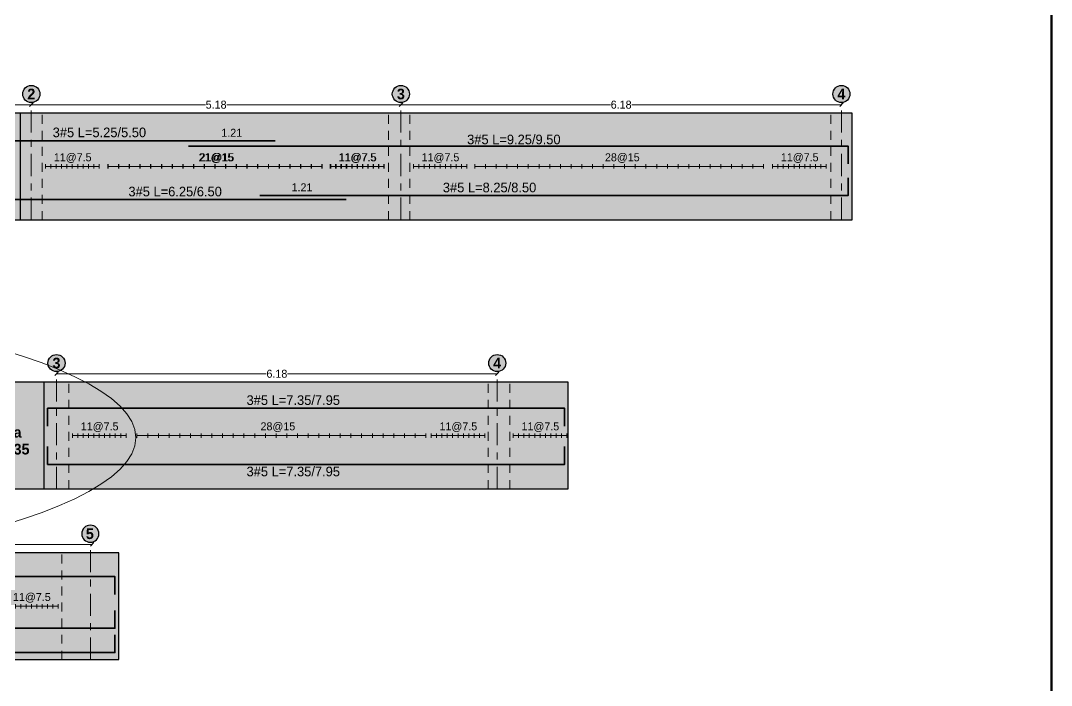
# Model space of a CAD drawing. Header units: metres. Extents: x 187 to 346, y 195 to 238.
# Drawn here: x 331.24 to 345.69, y 212.26 to 221.59 of the extents above; entities that cross this region are included whole.
import ezdxf
from ezdxf.enums import TextEntityAlignment as Align

# ---------------------------------------------------------------- set-up
doc = ezdxf.new("R2010")
doc.units = ezdxf.units.M
doc.linetypes.add('CENTER', pattern=[2, 1.25, -0.25, 0.25, -0.25])
doc.linetypes.add('HIDDEN', pattern=[0.375, 0.25, -0.125])
for name, color, linetype, lineweight, true_color in [('Achu-Sombra 3', 9, 'Continuous', 13, 0xc9c9c9), ('Achu-Sombra 4', 254, 'Continuous', 13, 0xe0e0e0), ('Achu-Sombra 5', 254, 'Continuous', 13, 0xe8e8e8)]:
    doc.layers.add(name, color=color, linetype=linetype, lineweight=lineweight, true_color=true_color)
for name, color, linetype, lineweight in [('¡Despiece-Cotas', 13, 'Continuous', 25), ('¡Despiece-Ejes-Linea', 30, 'CENTER', 9), ('¡Despiece-Estribos', 1, 'Continuous', 13), ('¡Despiece-Nudos', 7, 'HIDDEN', 9), ('¡Despiece-Refuerzo 1', 144, 'Continuous', 35), ('¡Despiece-T-refuerzo', 8, 'Continuous', 25), ('¡Despiece-Título', 7, 'Continuous', 25), ('¡Despiece-Vigas', 8, 'Continuous', 25), ('¡Ejes-Etiqueta', 1, 'Continuous', 30), ('¡Ejes-Linea', 8, 'CENTER', 9), ('¡Ejes-Texto', 7, 'Continuous', 25), ('¡Margen', 152, 'Continuous', 80)]:
    doc.layers.add(name, color=color, linetype=linetype, lineweight=lineweight)
doc.layers.add('¡¡NOTAS QUE NO SE IMPRIMEN', color=5, linetype='Continuous', lineweight=0, plot=False)
doc.styles.add('Century Gothic', font='GOTHIC.TTF')
doc.styles.add('Century Gothic Gordas', font='GOTHICB.TTF')
doc.styles.add('Cotas', font='GOTHIC.TTF')
doc.dimstyles.new('NINGUNA', dxfattribs={"dimtxt": 0.1125, "dimasz": 0.065, "dimexe": 0.025, "dimexo": 0.075, "dimgap": 0.005, "dimtad": 0, "dimtoh": 1, "dimzin": 4, "dimdsep": 46, "dimtxsty": 'Cotas', "dimblk": 'OBLIQUE', "dimcen": 0, "dimse1": 1, "dimse2": 1, "dimclrd": 256, "dimclre": 256, "dimclrt": 256, "dimadec": 1, "dimazin": 0, "dimtfac": 1.333333, "dimtix": 1, "dimtofl": 0, "dimtmove": 2, "dimatfit": 0, "dimfxl": 1, "dimtolj": 1, "dimtzin": 0, "dimlwd": 9, "dimlwe": 9, "dimarcsym": 0})

# ---------------------------------------------------------------- blocks, each defined once
blk = doc.blocks.new('*U35')
blk.add_solid([(0, 0), (1.3875, 0), (0, -2.25), (1.3875, -2.25)])
blk = doc.blocks.new('*U33')
blk.add_solid([(0, 0), (7.285, 0), (0, -2.25), (7.285, -2.25)])
blk = doc.blocks.new('*U34')
blk.add_solid([(0, 0), (8.853, 0), (0, -2.25), (8.853, -2.25)])
blk = doc.blocks.new('*U22')
blk.add_solid([(0, 0), (10.499, 0), (0, -2.25), (10.499, -2.25)])
blk = doc.blocks.new('*U23')
blk.add_solid([(0, 0), (1.2, 0), (0, -2.25), (1.2, -2.25)])
blk = doc.blocks.new('Etiqueta Ejes')
at = {"layer": '¡Ejes-Etiqueta', "true_color": 0xe0e0e0}
h = blk.add_hatch(color=254, dxfattribs=at)
h.dxf.hatch_style = 1
edge = h.paths.add_edge_path()
edge.add_arc((0, 0), 0.12, 0, 360)
at = {"layer": '¡Ejes-Etiqueta'}
blk.add_circle((0, 0), 0.12, dxfattribs=at)
blk = doc.blocks.new('_Oblique')
at = {"color": 0, "linetype": 'ByBlock', "lineweight": -2}
blk.add_line((-0.5, -0.5), (0.5, 0.5), dxfattribs=at)
blk = doc.blocks.new('*D378')
at = {"layer": 'Defpoints', "color": 0, "transparency": 16777216}
for p in [(324.895, 214.267), (324.895, 214.237), (332.245, 214.267)]:
    blk.add_point(p, dxfattribs=at)
at = {"layer": '¡Despiece-Cotas', "lineweight": 9, "transparency": 16777216}
for p, q in [((324.895, 214.237), (328.422, 214.237)), ((332.245, 214.237), (328.718, 214.237))]:
    blk.add_line(p, q, dxfattribs=at)
at = {"layer": '¡Despiece-Cotas', "lineweight": 9, "transparency": 16777216, "xscale": 0.05, "yscale": 0.05, "zscale": 0.05, "rotation": 180}
blk.add_blockref('_Oblique', (324.895, 214.237), dxfattribs=at)
at = {"layer": '¡Despiece-Cotas', "lineweight": 9, "transparency": 16777216, "xscale": 0.05, "yscale": 0.05, "zscale": 0.05}
blk.add_blockref('_Oblique', (332.245, 214.237), dxfattribs=at)
at = {"layer": '¡Despiece-Cotas', "transparency": 16777216, "insert": (328.57, 214.237), "char_height": 0.1125, "attachment_point": 5, "style": 'Cotas'}
blk.add_mtext('\\A1;7.35', dxfattribs=at)
blk = doc.blocks.new('Fleje despiece')
at = {"layer": '¡Despiece-Estribos'}
blk.add_line((0, 0.045375), (0, -0.045375), dxfattribs=at)
blk = doc.blocks.new('*U46')
at = {"layer": '¡Despiece-Estribos', "xscale": 0.6666666666666665, "yscale": 0.6666666666666665, "zscale": 0.6666666666666665}
blk.add_blockref('Fleje despiece', (0, 0), dxfattribs=at)
blk = doc.blocks.new('*U47')
at = {"layer": '¡Despiece-Estribos', "color": 0, "linetype": 'ByBlock', "lineweight": -2, "transparency": 16777216}
for p in [(0, 0), (0.075, 0), (0.15, 0), (0.225, 0), (0.3, 0), (0.375, 0), (0.45, 0), (0.525, 0), (0.6, 0), (0.675, 0), (0.75, 0)]:
    blk.add_blockref('*U46', p, dxfattribs=at)
blk = doc.blocks.new('*U24')
blk.add_solid([(0, 0), (0.45, 0), (0, -2.25), (0.45, -2.25)])
blk = doc.blocks.new('*D388')
at = {"layer": 'Defpoints', "color": 0, "transparency": 16777216}
for p in [(336.574, 220.436), (342.751, 220.436), (342.751, 220.406)]:
    blk.add_point(p, dxfattribs=at)
at = {"layer": '¡Despiece-Cotas', "lineweight": 9, "transparency": 16777216}
for p, q in [((336.574, 220.406), (339.513, 220.406)), ((342.751, 220.406), (339.811, 220.406))]:
    blk.add_line(p, q, dxfattribs=at)
at = {"layer": '¡Despiece-Cotas', "lineweight": 9, "transparency": 16777216, "xscale": 0.05, "yscale": 0.05, "zscale": 0.05, "rotation": 180}
blk.add_blockref('_Oblique', (336.574, 220.406), dxfattribs=at)
at = {"layer": '¡Despiece-Cotas', "lineweight": 9, "transparency": 16777216, "xscale": 0.05, "yscale": 0.05, "zscale": 0.05}
blk.add_blockref('_Oblique', (342.751, 220.406), dxfattribs=at)
at = {"layer": '¡Despiece-Cotas', "transparency": 16777216, "insert": (339.662, 220.406), "char_height": 0.1125, "attachment_point": 5, "style": 'Cotas'}
blk.add_mtext('\\A1;6.18', dxfattribs=at)
blk = doc.blocks.new('*D389')
at = {"layer": 'Defpoints', "color": 0, "transparency": 16777216}
for p in [(336.574, 220.406), (331.392, 220.29), (336.574, 220.29)]:
    blk.add_point(p, dxfattribs=at)
at = {"layer": '¡Despiece-Cotas', "lineweight": 9, "transparency": 16777216}
for p, q in [((331.392, 220.406), (333.832, 220.406)), ((336.574, 220.406), (334.134, 220.406))]:
    blk.add_line(p, q, dxfattribs=at)
at = {"layer": '¡Despiece-Cotas', "lineweight": 9, "transparency": 16777216, "xscale": 0.05, "yscale": 0.05, "zscale": 0.05, "rotation": 180}
blk.add_blockref('_Oblique', (331.392, 220.406), dxfattribs=at)
at = {"layer": '¡Despiece-Cotas', "lineweight": 9, "transparency": 16777216, "xscale": 0.05, "yscale": 0.05, "zscale": 0.05}
blk.add_blockref('_Oblique', (336.574, 220.406), dxfattribs=at)
at = {"layer": '¡Despiece-Cotas', "transparency": 16777216, "insert": (333.983, 220.406), "char_height": 0.1125, "attachment_point": 5, "style": 'Cotas'}
blk.add_mtext('\\A1;5.18', dxfattribs=at)
blk = doc.blocks.new('*U97')
at = {"layer": '¡Despiece-Estribos', "xscale": 0.6666666666666665, "yscale": 0.6666666666666665, "zscale": 0.6666666666666665}
blk.add_blockref('Fleje despiece', (0, 0), dxfattribs=at)
blk = doc.blocks.new('*U98')
at = {"layer": '¡Despiece-Estribos', "color": 0, "linetype": 'ByBlock', "lineweight": -2, "transparency": 16777216}
for p in [(0, 0), (0.15, 0), (0.3, 0), (0.45, 0), (0.6, 0), (0.75, 0), (0.9, 0), (1.05, 0), (1.2, 0), (1.35, 0), (1.5, 0), (1.65, 0), (1.8, 0), (1.95, 0), (2.1, 0), (2.25, 0), (2.4, 0), (2.55, 0), (2.7, 0), (2.85, 0), (3, 0)]:
    blk.add_blockref('*U97', p, dxfattribs=at)
blk = doc.blocks.new('*U93')
at = {"layer": '¡Despiece-Estribos', "xscale": 0.6666666666666665, "yscale": 0.6666666666666665, "zscale": 0.6666666666666665}
blk.add_blockref('Fleje despiece', (0, 0), dxfattribs=at)
blk = doc.blocks.new('*U94')
at = {"layer": '¡Despiece-Estribos', "color": 0, "linetype": 'ByBlock', "lineweight": -2, "transparency": 16777216}
for p in [(0, 0), (0.075, 0), (0.15, 0), (0.225, 0), (0.3, 0), (0.375, 0), (0.45, 0), (0.525, 0), (0.6, 0), (0.675, 0), (0.75, 0)]:
    blk.add_blockref('*U93', p, dxfattribs=at)
blk = doc.blocks.new('*U89')
at = {"layer": '¡Despiece-Estribos', "xscale": 0.6666666666666665, "yscale": 0.6666666666666665, "zscale": 0.6666666666666665}
blk.add_blockref('Fleje despiece', (0, 0), dxfattribs=at)
blk = doc.blocks.new('*U90')
at = {"layer": '¡Despiece-Estribos', "color": 0, "linetype": 'ByBlock', "lineweight": -2, "transparency": 16777216}
for p in [(0, 0), (0.075, 0), (0.15, 0), (0.225, 0), (0.3, 0), (0.375, 0), (0.45, 0), (0.525, 0), (0.6, 0), (0.675, 0), (0.75, 0)]:
    blk.add_blockref('*U89', p, dxfattribs=at)
blk = doc.blocks.new('*U91')
at = {"layer": '¡Despiece-Estribos', "xscale": 0.6666666666666665, "yscale": 0.6666666666666665, "zscale": 0.6666666666666665}
blk.add_blockref('Fleje despiece', (0, 0), dxfattribs=at)
blk = doc.blocks.new('*U92')
at = {"layer": '¡Despiece-Estribos', "color": 0, "linetype": 'ByBlock', "lineweight": -2, "transparency": 16777216}
for p in [(0, 0), (0.15, 0), (0.3, 0), (0.45, 0), (0.6, 0), (0.75, 0), (0.9, 0), (1.05, 0), (1.2, 0), (1.35, 0), (1.5, 0), (1.65, 0), (1.8, 0), (1.95, 0), (2.1, 0), (2.25, 0), (2.4, 0), (2.55, 0), (2.7, 0), (2.85, 0), (3, 0), (3.15, 0), (3.3, 0), (3.45, 0), (3.6, 0), (3.75, 0), (3.9, 0), (4.05, 0)]:
    blk.add_blockref('*U91', p, dxfattribs=at)
blk = doc.blocks.new('*U87')
at = {"layer": '¡Despiece-Estribos', "xscale": 0.6666666666666665, "yscale": 0.6666666666666665, "zscale": 0.6666666666666665}
blk.add_blockref('Fleje despiece', (0, 0), dxfattribs=at)
blk = doc.blocks.new('*U88')
at = {"layer": '¡Despiece-Estribos', "color": 0, "linetype": 'ByBlock', "lineweight": -2, "transparency": 16777216}
for p in [(0, 0), (0.075, 0), (0.15, 0), (0.225, 0), (0.3, 0), (0.375, 0), (0.45, 0), (0.525, 0), (0.6, 0), (0.675, 0), (0.75, 0)]:
    blk.add_blockref('*U87', p, dxfattribs=at)
blk = doc.blocks.new('*D390')
at = {"layer": 'Defpoints', "color": 0, "transparency": 16777216}
for p in [(334.809, 220.012), (333.595, 219.826), (334.809, 219.9)]:
    blk.add_point(p, dxfattribs=at)
at = {"layer": '¡Despiece-Cotas', "transparency": 16777216, "insert": (334.202, 220.012), "char_height": 0.1125, "attachment_point": 5, "style": 'Cotas'}
blk.add_mtext('\\A1;1.21', dxfattribs=at)
blk = doc.blocks.new('*U95')
at = {"layer": '¡Despiece-Estribos', "xscale": 0.6666666666666665, "yscale": 0.6666666666666665, "zscale": 0.6666666666666665}
blk.add_blockref('Fleje despiece', (0, 0), dxfattribs=at)
blk = doc.blocks.new('*U96')
at = {"layer": '¡Despiece-Estribos', "color": 0, "linetype": 'ByBlock', "lineweight": -2, "transparency": 16777216}
for p in [(0, 0), (0.075, 0), (0.15, 0), (0.225, 0), (0.3, 0), (0.375, 0), (0.45, 0), (0.525, 0), (0.6, 0), (0.675, 0), (0.75, 0)]:
    blk.add_blockref('*U95', p, dxfattribs=at)
blk = doc.blocks.new('*U75')
at = {"layer": '¡Despiece-Estribos', "xscale": 0.6666666666666665, "yscale": 0.6666666666666665, "zscale": 0.6666666666666665}
blk.add_blockref('Fleje despiece', (0, 0), dxfattribs=at)
blk = doc.blocks.new('*U76')
at = {"layer": '¡Despiece-Estribos', "color": 0, "linetype": 'ByBlock', "lineweight": -2, "transparency": 16777216}
for p in [(0, 0), (0.075, 0), (0.15, 0), (0.225, 0), (0.3, 0), (0.375, 0), (0.45, 0), (0.525, 0), (0.6, 0), (0.675, 0), (0.75, 0)]:
    blk.add_blockref('*U75', p, dxfattribs=at)
blk = doc.blocks.new('*U85')
at = {"layer": '¡Despiece-Estribos', "xscale": 0.6666666666666665, "yscale": 0.6666666666666665, "zscale": 0.6666666666666665}
blk.add_blockref('Fleje despiece', (0, 0), dxfattribs=at)
blk = doc.blocks.new('*U86')
at = {"layer": '¡Despiece-Estribos', "color": 0, "linetype": 'ByBlock', "lineweight": -2, "transparency": 16777216}
for p in [(0, 0), (0.15, 0), (0.3, 0), (0.45, 0), (0.6, 0), (0.75, 0), (0.9, 0), (1.05, 0), (1.2, 0), (1.35, 0), (1.5, 0), (1.65, 0), (1.8, 0), (1.95, 0), (2.1, 0), (2.25, 0), (2.4, 0), (2.55, 0), (2.7, 0), (2.85, 0), (3, 0)]:
    blk.add_blockref('*U85', p, dxfattribs=at)
blk = doc.blocks.new('*D397')
at = {"layer": 'Defpoints', "color": 0, "transparency": 16777216}
for p in [(331.392, 220.406), (329.692, 220.29), (331.392, 220.29)]:
    blk.add_point(p, dxfattribs=at)
at = {"layer": '¡Despiece-Cotas', "lineweight": 9, "transparency": 16777216}
for p, q in [((329.692, 220.406), (330.399, 220.406)), ((331.392, 220.406), (330.685, 220.406))]:
    blk.add_line(p, q, dxfattribs=at)
at = {"layer": '¡Despiece-Cotas', "lineweight": 9, "transparency": 16777216, "xscale": 0.05, "yscale": 0.05, "zscale": 0.05, "rotation": 180}
blk.add_blockref('_Oblique', (329.692, 220.406), dxfattribs=at)
at = {"layer": '¡Despiece-Cotas', "lineweight": 9, "transparency": 16777216, "xscale": 0.05, "yscale": 0.05, "zscale": 0.05}
blk.add_blockref('_Oblique', (331.392, 220.406), dxfattribs=at)
at = {"layer": '¡Despiece-Cotas', "transparency": 16777216, "insert": (330.542, 220.406), "char_height": 0.1125, "attachment_point": 5, "style": 'Cotas'}
blk.add_mtext('\\A1;1.70', dxfattribs=at)
blk = doc.blocks.new('*D398')
at = {"layer": 'Defpoints', "color": 0, "transparency": 16777216}
for p in [(334.597, 219.131), (335.805, 219.186), (335.805, 219.074)]:
    blk.add_point(p, dxfattribs=at)
at = {"layer": '¡Despiece-Cotas', "transparency": 16777216, "insert": (335.187, 219.247), "char_height": 0.1125, "attachment_point": 5, "style": 'Cotas'}
blk.add_mtext('\\A1;1.21', dxfattribs=at)
blk = doc.blocks.new('*U77')
at = {"layer": '¡Despiece-Estribos', "xscale": 0.6666666666666665, "yscale": 0.6666666666666665, "zscale": 0.6666666666666665}
blk.add_blockref('Fleje despiece', (0, 0), dxfattribs=at)
blk = doc.blocks.new('*U78')
at = {"layer": '¡Despiece-Estribos', "color": 0, "linetype": 'ByBlock', "lineweight": -2, "transparency": 16777216}
for p in [(0, 0), (0.075, 0), (0.15, 0), (0.225, 0), (0.3, 0), (0.375, 0), (0.45, 0), (0.525, 0), (0.6, 0), (0.675, 0), (0.75, 0)]:
    blk.add_blockref('*U77', p, dxfattribs=at)
blk = doc.blocks.new('*U15')
blk.add_solid([(0, 0), (1.23, 0), (0, -2.25), (1.23, -2.25)])
blk = doc.blocks.new('*U7')
blk.add_solid([(0, 0), (2.115, 0), (0, -2.25), (2.115, -2.25)])
blk = doc.blocks.new('*U38')
blk.add_solid([(0, 0), (8.819, 0), (0, -2.25), (8.819, -2.25)])
blk = doc.blocks.new('*U12')
blk.add_solid([(0, 0), (0.525, 0), (0, -2.25), (0.525, -2.25)])
blk = doc.blocks.new('*U112')
at = {"layer": '¡Despiece-Estribos', "xscale": 0.6666666666666665, "yscale": 0.6666666666666665, "zscale": 0.6666666666666665}
blk.add_blockref('Fleje despiece', (0, 0), dxfattribs=at)
blk = doc.blocks.new('*U113')
at = {"layer": '¡Despiece-Estribos', "color": 0, "linetype": 'ByBlock', "lineweight": -2, "transparency": 16777216}
for p in [(0, 0), (0.075, 0), (0.15, 0), (0.225, 0), (0.3, 0), (0.375, 0), (0.45, 0), (0.525, 0), (0.6, 0), (0.675, 0), (0.75, 0)]:
    blk.add_blockref('*U112', p, dxfattribs=at)
blk = doc.blocks.new('*U114')
at = {"layer": '¡Despiece-Estribos', "xscale": 0.6666666666666665, "yscale": 0.6666666666666665, "zscale": 0.6666666666666665}
blk.add_blockref('Fleje despiece', (0, 0), dxfattribs=at)
blk = doc.blocks.new('*U101')
at = {"layer": '¡Despiece-Estribos', "color": 0, "linetype": 'ByBlock', "lineweight": -2, "transparency": 16777216}
for p in [(0, 0), (0.15, 0), (0.3, 0), (0.45, 0), (0.6, 0), (0.75, 0), (0.9, 0), (1.05, 0), (1.2, 0), (1.35, 0), (1.5, 0), (1.65, 0), (1.8, 0), (1.95, 0), (2.1, 0), (2.25, 0), (2.4, 0), (2.55, 0), (2.7, 0), (2.85, 0), (3, 0), (3.15, 0), (3.3, 0), (3.45, 0), (3.6, 0), (3.75, 0), (3.9, 0), (4.05, 0)]:
    blk.add_blockref('*U114', p, dxfattribs=at)
blk = doc.blocks.new('*D401')
at = {"layer": 'Defpoints', "color": 0, "transparency": 16777216}
for p in [(331.745, 216.662), (337.924, 216.662), (337.924, 216.631)]:
    blk.add_point(p, dxfattribs=at)
at = {"layer": '¡Despiece-Cotas', "lineweight": 9, "transparency": 16777216}
for p, q in [((331.745, 216.631), (334.686, 216.631)), ((337.924, 216.631), (334.984, 216.631))]:
    blk.add_line(p, q, dxfattribs=at)
at = {"layer": '¡Despiece-Cotas', "lineweight": 9, "transparency": 16777216, "xscale": 0.05, "yscale": 0.05, "zscale": 0.05, "rotation": 180}
blk.add_blockref('_Oblique', (331.745, 216.631), dxfattribs=at)
at = {"layer": '¡Despiece-Cotas', "lineweight": 9, "transparency": 16777216, "xscale": 0.05, "yscale": 0.05, "zscale": 0.05}
blk.add_blockref('_Oblique', (337.924, 216.631), dxfattribs=at)
at = {"layer": '¡Despiece-Cotas', "transparency": 16777216, "insert": (334.835, 216.631), "char_height": 0.1125, "attachment_point": 5, "style": 'Cotas'}
blk.add_mtext('\\A1;6.18', dxfattribs=at)
blk = doc.blocks.new('*U108')
at = {"layer": '¡Despiece-Estribos', "xscale": 0.6666666666666665, "yscale": 0.6666666666666665, "zscale": 0.6666666666666665}
blk.add_blockref('Fleje despiece', (0, 0), dxfattribs=at)
blk = doc.blocks.new('*U109')
at = {"layer": '¡Despiece-Estribos', "color": 0, "linetype": 'ByBlock', "lineweight": -2, "transparency": 16777216}
for p in [(0, 0), (0.075, 0), (0.15, 0), (0.225, 0), (0.3, 0), (0.375, 0), (0.45, 0), (0.525, 0), (0.6, 0), (0.675, 0), (0.75, 0)]:
    blk.add_blockref('*U108', p, dxfattribs=at)
blk = doc.blocks.new('*U110')
at = {"layer": '¡Despiece-Estribos', "xscale": 0.6666666666666665, "yscale": 0.6666666666666665, "zscale": 0.6666666666666665}
blk.add_blockref('Fleje despiece', (0, 0), dxfattribs=at)
blk = doc.blocks.new('*U111')
at = {"layer": '¡Despiece-Estribos', "color": 0, "linetype": 'ByBlock', "lineweight": -2, "transparency": 16777216}
for p in [(0, 0), (0.075, 0), (0.15, 0), (0.225, 0), (0.3, 0), (0.375, 0), (0.45, 0), (0.525, 0), (0.6, 0), (0.675, 0), (0.75, 0)]:
    blk.add_blockref('*U110', p, dxfattribs=at)

msp = doc.modelspace()

# ---------------------------------------------------------------- linework, layer by layer
at = {"layer": '¡Despiece-Ejes-Linea', "ltscale": 0.25}
for p, q in [((331.3919, 218.7895), (331.3919, 220.4361)), ((336.5737, 218.7895), (336.5737, 220.4361)), ((342.7507, 218.7895), (342.7507, 220.4361)), ((331.7448, 215.015), (331.7448, 216.6615)), ((337.9245, 215.015), (337.9245, 216.6615))]:
    msp.add_line(p, q, dxfattribs=at)
at = {"layer": '¡Despiece-Estribos'}
for p, q in [((332.3419, 219.5395), (331.5919, 219.5395)), ((332.3419, 219.5395), (331.5919, 219.5395)), ((335.4673, 219.5395), (332.4652, 219.5395)), ((335.4697, 219.5395), (332.4697, 219.5395)), ((336.3336, 219.5395), (335.5836, 219.5395)), ((336.34, 219.5395), (335.59, 219.5395)), ((337.4987, 219.5395), (336.7487, 219.5395)), ((341.6602, 219.5395), (337.6102, 219.5395)), ((342.5356, 219.5395), (341.7856, 219.5395)), ((332.7198, 215.765), (331.9698, 215.765)), ((336.9236, 215.765), (332.8736, 215.765)), ((337.7495, 215.765), (336.9995, 215.765)), ((338.8995, 215.765), (338.1495, 215.765)), ((331.7696, 213.3706), (331.0196, 213.3706))]:
    msp.add_line(p, q, dxfattribs=at)
at = {"layer": '¡Despiece-Nudos', "ltscale": 0.5}
for p, q in [((331.5419, 218.7895), (331.5419, 220.2895)), ((336.3987, 218.7895), (336.3987, 220.2895)), ((336.6987, 218.7895), (336.6987, 220.2895)), ((342.6007, 218.7895), (342.6007, 220.2895)), ((331.9198, 215.015), (331.9198, 216.515)), ((337.7995, 215.015), (337.7995, 216.515)), ((338.0995, 215.015), (338.0995, 216.515)), ((331.8196, 212.6206), (331.8196, 214.1206))]:
    msp.add_line(p, q, dxfattribs=at)
at = {"layer": '¡Despiece-Refuerzo 1'}
for points in [[(334.8092, 219.9001), (329.5545, 219.9001), (329.5545, 219.6501)], [(333.5954, 219.8262), (342.8444, 219.8262), (342.8444, 219.5762)], [(335.8047, 219.0742), (329.5545, 219.0742), (329.5545, 219.3242)], [(334.5966, 219.1312), (342.8444, 219.1312), (342.8444, 219.3812)], [(338.8695, 215.898), (338.8695, 216.148), (331.6198, 216.148), (331.6198, 215.898)], [(338.8695, 215.6096), (338.8695, 215.3596), (331.6198, 215.3596), (331.6198, 215.6096)], [(328.198, 213.7869), (332.5632, 213.7869), (332.5632, 213.5369)], [(326.0714, 213.0607), (332.5632, 213.0607), (332.5632, 213.3107)], [(322.7533, 212.719), (332.5632, 212.719), (332.5632, 212.969)]]:
    msp.add_lwpolyline(points, dxfattribs=at)
at = {"layer": '¡Despiece-Vigas'}
for p, q in [((331.2419, 218.7895), (331.2419, 220.2895)), ((331.2419, 218.7895), (331.2419, 220.2895)), ((331.5698, 215.015), (331.5698, 216.515))]:
    msp.add_line(p, q, dxfattribs=at)
for points in [[(328.1067, 218.7895), (342.9007, 218.7895), (342.9007, 220.2895), (328.1067, 220.2895)], [(330.1596, 215.015), (338.9195, 215.015), (338.9195, 216.515), (330.1596, 216.515)], [(310.2495, 212.6206), (332.6196, 212.6206), (332.6196, 214.1206), (310.2495, 214.1206)]]:
    msp.add_lwpolyline(points, close=True, dxfattribs=at)
at = {"layer": '¡Ejes-Linea', "ltscale": 0.25}
msp.add_line((332.2196, 212.6206), (332.2196, 214.2672), dxfattribs=at)
at = {"layer": '¡Margen', "flags": 128}
msp.add_lwpolyline([(345.6943, 194.7978), (345.6943, 230.9122), (295.4443, 230.9122), (295.4443, 194.7978)], close=True, dxfattribs=at)
at = {"layer": '¡¡NOTAS QUE NO SE IMPRIMEN', "linetype": 'Continuous', "lineweight": 5}
msp.add_ellipse((321.997, 215.7347), major_axis=(-10.8598, 0), ratio=0.2024485, dxfattribs=at)

# ---------------------------------------------------------------- block references
at = {"layer": 'Achu-Sombra 3', "yscale": 0.6666666666666665, "zscale": 0.6666666666666665}
for name, p, xscale in [('*U24', (331.5419, 220.2895), -0.6666666666666665), ('*U24', (336.6987, 220.2895), -0.6666666666666665), ('*U24', (342.6007, 220.2895), 0.6666666666666665), ('*U12', (331.9198, 216.515), -0.6666666666666665), ('*U24', (337.7995, 216.515), 0.6666666666666665), ('*U23', (331.8196, 214.1206), 0.6666666666666665)]:
    msp.add_blockref(name, p, dxfattribs=dict(at, xscale=xscale))
at = {"layer": 'Achu-Sombra 4', "yscale": 0.6666666666666665, "zscale": 0.6666666666666665}
for name, p, xscale in [('*U35', (330.3169, 220.2895), 0.6666666666666665), ('*U33', (331.5419, 220.2895), 0.6666666666666665), ('*U34', (336.6987, 220.2895), 0.6666666666666665), ('*U24', (342.9007, 220.2895), -0.6666666666666665), ('*U38', (331.9198, 216.515), 0.6666666666666665), ('*U15', (338.9195, 216.515), -0.6666666666666665), ('*U22', (331.8196, 214.1206), -0.6666666666666665)]:
    msp.add_blockref(name, p, dxfattribs=dict(at, xscale=xscale))
at = {"layer": 'Achu-Sombra 5', "xscale": 0.6666666666666665, "yscale": 0.6666666666666665, "zscale": 0.6666666666666665}
msp.add_blockref('*U7', (330.1596, 216.515), dxfattribs=at)
at = {"layer": '¡Despiece-Estribos'}
for name, p in [('*U96', (331.5919, 219.5395)), ('*U78', (331.5919, 219.5395)), ('*U98', (332.4652, 219.5395)), ('*U86', (332.4697, 219.5395)), ('*U76', (335.5836, 219.5395)), ('*U94', (335.59, 219.5395)), ('*U90', (336.7487, 219.5395)), ('*U92', (337.6102, 219.5395)), ('*U88', (341.7856, 219.5395)), ('*U113', (331.9698, 215.765)), ('*U101', (332.8736, 215.765)), ('*U109', (336.9995, 215.765)), ('*U111', (338.1495, 215.765)), ('*U47', (331.0196, 213.3706))]:
    msp.add_blockref(name, p, dxfattribs=at)
at = {"layer": '¡Ejes-Etiqueta'}
for p in [(331.3919, 220.5561), (336.5737, 220.5561), (342.7507, 220.5561), (331.7448, 216.7815), (337.9245, 216.7815)]:
    msp.add_blockref('Etiqueta Ejes', p, dxfattribs=at)
at = {"layer": '¡Ejes-Etiqueta', "xscale": -1}
msp.add_blockref('Etiqueta Ejes', (332.2196, 214.3872), dxfattribs=at)

# ---------------------------------------------------------------- texts
at = {"layer": '¡Despiece-Estribos', "style": 'Century Gothic'}
for s, p in [('11@7.5', (331.972, 219.6119)), ('11@7.5', (331.972, 219.6119)), ('21@15', (333.9815, 219.6119)), ('21@15', (333.9944, 219.6119)), ('11@7.5', (335.9636, 219.6119)), ('11@7.5', (335.97, 219.6119)), ('11@7.5', (337.1288, 219.6119)), ('28@15', (339.6782, 219.6119)), ('11@7.5', (342.1657, 219.6119)), ('11@7.5', (332.3499, 215.8374)), ('28@15', (334.8494, 215.8374)), ('11@7.5', (337.3795, 215.8374)), ('11@7.5', (338.5295, 215.8374)), ('11@7.5', (331.3996, 213.443))]:
    msp.add_text(s, height=0.1125, rotation=0.00299, dxfattribs=at).set_placement(p, align=Align.CENTER)
at = {"layer": '¡Despiece-T-refuerzo', "style": 'Century Gothic'}
for s, rotation, p in [('3#5 L=5.25/5.50', 359.99701, (332.3467, 219.9501)), ('3#5 L=9.25/9.50', 359.99701, (338.1577, 219.8511)), ('3#5 L=6.25/6.50', 0.00299, (333.4085, 219.1202)), ('3#5 L=8.25/8.50', 359.99701, (337.8172, 219.1772)), ('3#5 L=7.35/7.95', 0.00299, (335.0648, 216.194)), ('3#5 L=7.35/7.95', 359.99701, (335.0648, 215.193))]:
    msp.add_text(s, height=0.135, rotation=rotation, dxfattribs=at).set_placement(p, align=Align.CENTER)
at = {"layer": '¡Despiece-Título', "insert": (330.8647, 215.715), "char_height": 0.3, "attachment_point": 5, "style": 'Century Gothic Gordas'}
msp.add_mtext_dynamic_manual_height_columns('\\pxsm0.95;{\\H0.6x;VD\\H1.25001x;\\P\\H0.66666x;cubierta\\P0.25 x 0.35\\P\\ps*;Es 1}', width=2.583588, gutter_width=0.625, heights=[0], dxfattribs=at)
at = {"layer": '¡Ejes-Texto', "style": 'Century Gothic Gordas'}
for s, p in [('2', (331.3919, 220.5561)), ('3', (336.5737, 220.5561)), ('4', (342.7507, 220.5561)), ('3', (331.7448, 216.7815)), ('4', (337.9245, 216.7815))]:
    msp.add_text(s, height=0.15, dxfattribs=at).set_placement(p, align=Align.MIDDLE_CENTER)
msp.add_text('5', height=0.15, rotation=360, dxfattribs=at).set_placement((332.2124, 214.3872), align=Align.MIDDLE_CENTER)

# ---------------------------------------------------------------- dimensions: what is measured, and where the dimension line sits
at = {"layer": '¡Despiece-Cotas'}
for base, p1, p2, override, picture, middle in [((331.3919, 220.4055), (329.6919, 220.2895), (331.3919, 220.2895), {"dimasz": 0.05}, '*D397', (330.5419, 220.4055)), ((336.5737, 220.4055), (331.3919, 220.2895), (336.5737, 220.2895), {"dimasz": 0.05}, '*D389', (333.9828, 220.4055)), ((342.7507, 220.4055), (336.5737, 220.4361), (342.7507, 220.4361), {"dimtxt": 0.1125, "dimasz": 0.05}, '*D388', (339.6622, 220.4055)), ((337.9245, 216.631), (331.7448, 216.6615), (337.9245, 216.6615), {"dimtxt": 0.1125, "dimasz": 0.05}, '*D401', (334.8346, 216.631))]:
    dim = msp.add_linear_dim(base=base, p1=p1, p2=p2, dimstyle='NINGUNA', override=override, dxfattribs=at)
    dim.commit()
    dim.dimension.update_dxf_attribs({"geometry": picture, "text_midpoint": middle})
for base, p1, p2, override, picture, middle in [((334.8092, 220.0122), (333.5954, 219.8262), (334.8092, 219.9001), {"dimasz": 0.05, "dimsd1": 1, "dimsd2": 1}, '*D390', (334.2023, 220.0122)), ((324.8953, 214.2366), (332.2446, 214.2672), (324.8953, 214.2672), {"dimtxt": 0.1125, "dimasz": 0.05}, '*D378', (328.5699, 214.2366))]:
    dim = msp.add_linear_dim(base=base, p1=p1, p2=p2, angle=180, dimstyle='NINGUNA', override=override, dxfattribs=at)
    dim.commit()
    dim.dimension.update_dxf_attribs({"geometry": picture, "text_midpoint": middle})
dim = msp.add_linear_dim(base=(335.8047, 219.1863), p1=(334.5966, 219.1312), p2=(335.8047, 219.0742), angle=180, dimstyle='NINGUNA', override={"dimasz": 0.05, "dimsd1": 1, "dimsd2": 1}, dxfattribs=at)
dim.commit()
dim.dimension.update_dxf_attribs({"geometry": '*D398', "text_midpoint": (335.1865, 219.2472), "dimtype": 160})

doc.saveas('drawing.dxf')
